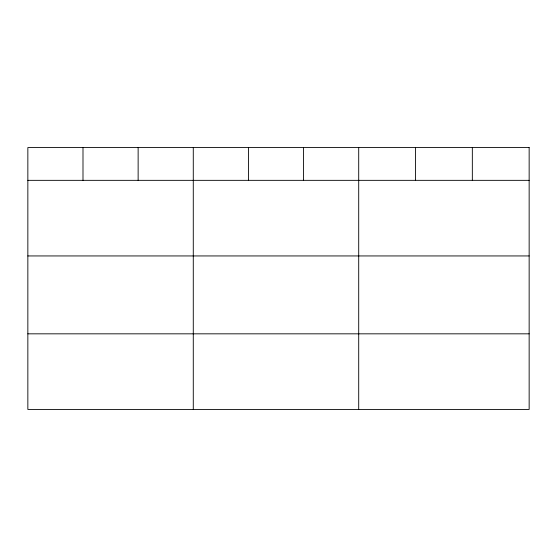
<?xml version="1.0" encoding="UTF-8"?>
<svg xmlns="http://www.w3.org/2000/svg" width="557" height="557" viewBox="0 0 557 557"><rect width="100%" height="100%" fill="white"/><g stroke="black" fill="none" stroke-linecap="round" stroke-linejoin="round"><path stroke-width="0.84" d="M27.85 180.343L529.15 180.343M27.85 255.942L529.15 255.942M27.85 333.831L529.15 333.831M472.336 147.57L472.336 180.343M415.522 147.57L415.522 180.343M358.708 147.57L358.708 409.43M303.565 147.57L303.565 180.343M248.422 147.57L248.422 180.343M193.279 147.57L193.279 409.43M138.136 147.57L138.136 180.343M82.993 147.57L82.993 180.343M529.15 147.57L27.85 147.57L27.85 409.43L529.15 409.43L529.15 147.57"/></g></svg>
